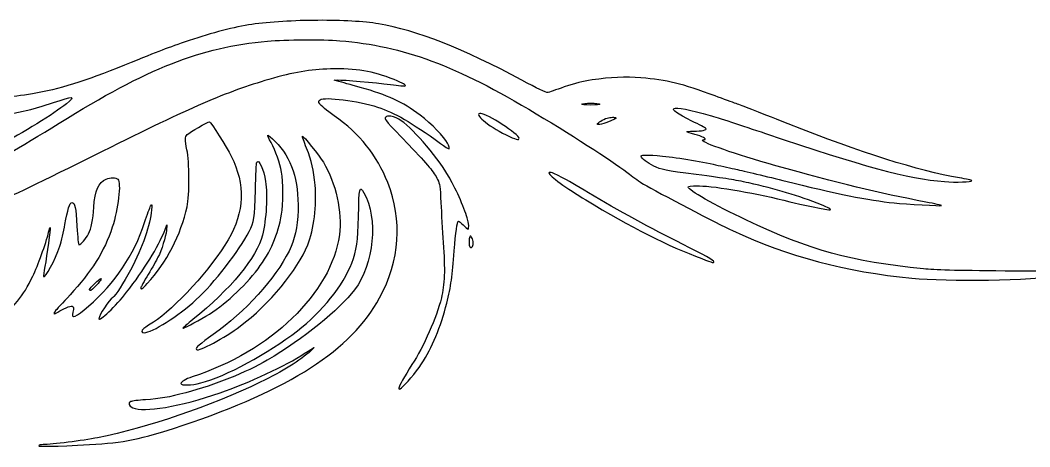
# Model space of a CAD drawing. Extents: x 61 to 2916, y 182 to 2969.
# Drawn here: x 636 to 1449, y 277 to 620 of the extents above; entities that cross this region are included whole.
import ezdxf

# ---------------------------------------------------------------- set-up
doc = ezdxf.new("R2010")
doc.units = 0
doc.layers.add('Layer_1', color=7, linetype='CONTINUOUS')

msp = doc.modelspace()

# ---------------------------------------------------------------- linework, layer by layer
at = {"layer": 'Layer_1', "color": 7}
for points in [[(875.574575, 620.278363), (875.575709, 620.278306)], [(892.405677, 571.19269), (888.655656, 572.28253), (891.409523, 572.361617)], [(1112.790292, 542.317311), (1112.790292, 542.317566)], [(752.280848, 451.309847), (754.073824, 455.813914), (753.619712, 451.3139)], [(998.257916, 446.748009), (998.256754, 446.748009)], [(650.857729, 278.347529), (650.849225, 278.347529)]]:
    msp.add_lwpolyline(points, dxfattribs=at)
for points in [[(1095.28973, 553.68918)], [(1006.815851, 545.439173)], [(932.414701, 543.255072)], [(1062.210586, 498.074873)], [(700.980403, 412.68884)]]:
    msp.add_lwpolyline(points, close=True, dxfattribs=at)
for points in [[(875.575709, 620.278306), (856.549054, 620.183062), (836.772746, 619.072586), (822.281566, 616.978003)], [(924.36859, 617.489261), (912.877524, 619.453819), (894.601145, 620.373607), (875.574575, 620.278363)], [(822.281566, 616.978003), (808.502027, 614.986063), (790.11847, 610.274612), (771.996239, 604.091663)], [(1039.781155, 572.140514), (992.595183, 597.520594), (955.179613, 612.221906), (924.36859, 617.489261)], [(667.40494, 537.5774), (738.71181, 582.025011), (780.797558, 598.58889), (835.030454, 603.551208)], [(771.996239, 604.091663), (753.178101, 597.670915), (749.970009, 596.44952), (719.90623, 584.248854)], [(835.030454, 603.551208), (849.421995, 604.868217), (879.362155, 605.047622), (893.302165, 603.899871)], [(893.302165, 603.899871), (944.454641, 599.687857), (986.419973, 584.104911), (1051.406187, 545.191651)], [(719.90623, 584.248854), (687.766065, 571.205786), (666.977361, 564.751051), (645.847902, 561.253626)], [(885.693668, 581.250272), (869.226933, 580.816314), (855.907628, 578.539463), (836.155471, 572.781996)], [(936.847675, 572.654578), (919.561696, 579.56351), (906.290609, 581.79342), (885.693668, 581.250272)], [(836.155471, 572.781996), (801.999301, 562.826689), (773.509832, 550.526131), (701.905039, 514.817987)], [(891.409523, 572.361617), (895.906475, 572.489176), (921.524298, 570.278259), (933.978013, 568.687734)], [(909.579517, 566.363063), (902.195837, 568.419349), (894.468115, 570.592849), (892.405677, 571.19269)], [(945.865307, 567.524704), (946.702635, 568.362004), (944.613183, 569.550603), (936.847675, 572.654578)], [(1060.406215, 562.188268), (1059.456039, 561.975953), (1051.894428, 565.625004), (1039.781155, 572.140514)], [(1096.406329, 572.388008), (1088.153232, 571.201421), (1083.337976, 569.985156), (1073.906258, 566.701492)], [(1135.579243, 574.019861), (1123.16235, 575.009184), (1111.160366, 574.509236), (1096.406329, 572.388008)], [(1195.406641, 559.534011), (1168.614591, 569.457286), (1156.731719, 572.334688), (1135.579243, 574.019861)], [(645.847902, 561.253626), (627.395689, 558.199342), (619.057014, 557.806318), (571.780758, 557.834664)], [(957.859439, 543.978702), (943.186983, 554.9724), (932.21789, 560.057714), (909.579517, 566.363063)], [(933.978013, 568.687734), (940.342974, 567.874812), (945.692364, 567.351762), (945.865307, 567.524704)], [(1073.906258, 566.701492), (1067.30602, 564.404004), (1061.231072, 562.372549), (1060.406215, 562.188268)], [(503.529419, 542.887474), (547.800941, 533.431916), (616.444994, 538.293264), (662.654427, 554.156501)], [(673.217456, 553.28785), (662.716194, 544.949175), (638.695955, 530.078123), (617.808094, 518.985524)], [(662.654427, 554.156501), (678.78673, 559.694594), (681.051307, 559.508811), (673.217456, 553.28785)], [(877.049673, 553.169163), (875.985345, 555.125925), (876.010913, 555.354228), (877.40562, 556.429951)], [(888.674704, 543.618418), (882.89663, 547.723253), (877.680667, 552.008683), (877.049673, 553.169163)], [(877.40562, 556.429951), (880.797823, 559.046932), (908.336407, 555.543668), (923.53078, 550.561791)], [(1095.28973, 552.189194), (1090.421778, 552.189194), (1087.867414, 552.458203), (1088.164712, 552.939187)], [(1088.164712, 552.939187), (1088.419548, 553.351913), (1091.625967, 553.68918), (1095.28973, 553.68918)], [(1095.28973, 553.68918), (1098.953578, 553.68918), (1102.159686, 553.351913), (1102.414748, 552.939187)], [(1102.414748, 552.939187), (1102.712443, 552.458742), (1100.157711, 552.189194), (1095.28973, 552.189194)], [(1212.28168, 553.344996), (1209.600351, 554.304555), (1202.00651, 557.089688), (1195.406641, 559.534011)], [(1254.281821, 536.969452), (1227.020891, 547.760415), (1217.354266, 551.5294), (1212.28168, 553.344996)], [(923.53078, 550.561791), (937.7593, 545.89646), (950.415891, 538.595637), (974.319966, 521.266231)], [(1006.815851, 545.439173), (1000.325938, 545.439173), (1011.792938, 535.680648), (1027.052706, 528.218448)], [(1037.539539, 525.486465), (1037.539539, 528.592396), (1011.598452, 545.439173), (1006.815851, 545.439173)], [(1051.406187, 545.191651), (1084.461633, 525.39842), (1116.517636, 504.616972), (1126.484055, 496.520603)], [(1176.737124, 539.346962), (1164.71249, 545.494732), (1160.603063, 548.293443), (1162.142819, 549.284495)], [(1162.142819, 549.284495), (1164.069279, 550.524317), (1175.626364, 548.393167), (1191.281623, 543.909877)], [(523.404486, 475.352111), (571.284099, 483.83028), (603.540937, 497.769212), (667.40494, 537.5774)], [(770.462606, 528.490858), (772.065887, 530.197349), (786.856207, 538.68918), (788.225346, 538.68918)], [(788.225346, 538.68918), (789.168435, 538.68918), (802.326448, 518.029452), (805.853326, 511.010847)], [(931.814462, 489.820358), (922.943156, 511.989087), (909.369894, 528.916198), (888.674704, 543.618418)], [(929.814614, 542.074438), (929.256754, 540.620544), (930.633319, 539.024463), (948.655486, 520.226196)], [(932.414701, 543.255072), (931.074164, 543.211701), (930.104485, 542.82976), (929.814614, 542.074438)], [(940.789234, 540.814661), (937.915093, 542.459101), (934.64906, 543.327072), (932.414701, 543.255072)], [(980.785445, 494.99709), (969.990797, 512.799061), (950.270615, 535.389359), (940.789234, 540.814661)], [(979.94789, 521.439116), (977.447157, 526.48962), (967.075751, 537.072917), (957.859439, 543.978702)], [(1111.414776, 539.493088), (1106.164769, 536.999414), (1100.520178, 535.65593), (1100.548525, 536.90176)], [(1100.548525, 536.90176), (1100.562698, 537.904945), (1105.212949, 540.704931), (1108.498313, 541.688868)], [(1108.498313, 541.688868), (1109.701397, 542.048784), (1111.404741, 542.287604), (1112.790292, 542.317311)], [(1114.03978, 542.274763), (1116.659312, 541.986847), (1116.653785, 541.981065), (1111.414776, 539.493088)], [(1112.790292, 542.317566), (1113.252143, 542.32607), (1113.6789, 542.31819), (1114.03978, 542.274763)], [(1187.840692, 533.383529), (1187.463967, 533.734147), (1182.467378, 536.416978), (1176.737124, 539.346962)], [(1191.281623, 543.909877), (1196.850245, 542.315157), (1216.931562, 535.745958), (1235.906768, 529.312681)], [(1392.094763, 493.627555), (1358.677275, 499.354124), (1313.079616, 513.694103), (1254.281821, 536.969452)], [(770.178432, 516.189109), (768.375592, 524.265579), (768.423072, 526.320136), (770.462606, 528.490858)], [(1179.117496, 528.578789), (1170.877127, 530.558285), (1170.606673, 531.138851), (1177.919288, 531.167197)], [(1177.919288, 531.167197), (1184.529958, 531.189875), (1189.099789, 532.211342), (1187.840692, 533.383529)], [(1186.594096, 524.465564), (1189.516654, 524.521123), (1184.484065, 527.289617), (1179.117496, 528.578789)], [(1235.906768, 529.312681), (1313.607996, 502.968309), (1350.499268, 493.066095), (1379.939395, 490.650941)], [(837.864683, 522.038221), (836.213213, 525.049191), (835.03275, 527.681905), (835.239651, 527.888834)], [(835.239651, 527.888834), (835.446581, 528.096048), (838.133975, 525.801508), (841.211843, 522.789716)], [(846.347614, 498.189053), (845.044523, 505.551217), (841.60586, 515.216653), (837.864683, 522.038221)], [(841.211843, 522.789716), (854.228889, 510.051912), (860.361296, 491.570049), (859.576635, 467.438946)], [(866.445315, 517.626109), (864.434411, 522.747791), (862.92337, 527.072454), (863.085002, 527.234086)], [(863.085002, 527.234086), (863.647652, 527.796425), (876.676632, 511.550792), (879.960041, 506.192983)], [(948.655486, 520.226196), (964.834305, 503.350902), (968.750069, 498.656487), (971.915839, 492.336965)], [(974.319966, 521.266231), (977.710185, 518.80833), (980.822551, 516.914582), (981.237005, 517.056258)], [(981.237005, 517.056258), (981.653416, 517.199125), (981.076847, 519.15807), (979.94789, 521.439116)], [(1027.052706, 528.218448), (1035.010176, 524.326977), (1037.539539, 523.668317), (1037.539539, 525.486465)], [(1185.281595, 523.84004), (1185.281595, 524.170278), (1185.872081, 524.437217), (1186.594096, 524.465564)], [(1244.156804, 503.447875), (1210.88017, 512.832566), (1185.281595, 521.699621), (1185.281595, 523.84004)], [(701.905039, 514.817987), (647.336436, 487.604991), (632.643882, 480.61255), (608.052205, 470.153241)], [(770.258936, 470.438946), (772.282029, 479.662629), (772.2335, 506.981556), (770.178432, 516.189109)], [(873.328678, 487.762286), (872.233311, 500.033761), (870.64375, 506.933764), (866.445315, 517.626109)], [(1135.781439, 510.890743), (1135.781439, 512.104542), (1138.772169, 512.26076), (1148.658906, 511.563123)], [(805.853326, 511.010847), (817.24413, 488.34271), (816.421031, 466.288133), (803.348455, 443.865165)], [(825.22595, 484.015184), (825.545416, 495.813867), (826.059566, 505.877543), (826.368543, 506.377576)], [(826.368543, 506.377576), (828.040989, 509.083792), (831.958, 500.467463), (833.500874, 490.68901)], [(879.960041, 506.192983), (890.140674, 489.580745), (895.317632, 466.114057), (892.858003, 447.727977)], [(1145.906485, 503.075799), (1140.977247, 505.479841), (1135.781439, 509.490168), (1135.781439, 510.890743)], [(1148.658906, 511.563123), (1159.282029, 510.813329), (1180.263122, 507.564616), (1193.906626, 504.556736)], [(1193.906626, 504.556736), (1198.444001, 503.556159), (1206.11846, 501.889949), (1210.960334, 500.8536)], [(846.347614, 464.438946), (847.610452, 471.821521), (847.606484, 491.078038), (846.347614, 498.189053)], [(1062.210586, 498.074873), (1061.756815, 498.05503), (1061.539624, 497.859439), (1061.539624, 497.502102)], [(1061.539624, 497.502102), (1061.539624, 495.579923), (1076.110741, 484.950138), (1091.164712, 475.889732)], [(1093.414719, 481.668572), (1074.015846, 493.235267), (1064.660465, 498.184971), (1062.210586, 498.074873)], [(1126.484055, 496.520603), (1129.741073, 493.874453), (1134.769013, 490.347576), (1137.656449, 488.682188)], [(1180.031588, 496.309648), (1155.553466, 499.504049), (1151.63501, 500.281651), (1145.906485, 503.075799)], [(1222.46237, 489.54792), (1210.270265, 492.232338), (1205.686317, 492.961638), (1180.031588, 496.309648)], [(1210.960334, 500.8536), (1215.802491, 499.817562), (1233.352263, 495.610707), (1249.960447, 491.504965)], [(1365.104882, 474.16853), (1326.581076, 481.480436), (1294.571136, 489.229531), (1244.156804, 503.447875)], [(695.172253, 469.996939), (695.960598, 483.49443), (698.790065, 489.97085), (705.070243, 492.658131)], [(705.070243, 492.658131), (708.319324, 494.046828), (713.141071, 493.972589), (714.603498, 492.510162)], [(714.603498, 492.510162), (717.351384, 489.762021), (714.851814, 468.445589), (710.081487, 453.939272)], [(833.500874, 490.68901), (835.229191, 479.733353), (834.055417, 460.261119), (830.899313, 447.563879)], [(867.354984, 439.674241), (872.338307, 452.094791), (874.766954, 471.644667), (873.328678, 487.762286)], [(925.253371, 397.196574), (941.552125, 427.218032), (943.855537, 459.731917), (931.814462, 489.820358)], [(971.915839, 492.336965), (973.773076, 488.629775), (973.95336, 487.359878), (974.590648, 473.586915)], [(995.841203, 461.490197), (993.507432, 469.4238), (985.538197, 487.159865), (980.785445, 494.99709)], [(1137.656449, 488.682188), (1149.470723, 481.869407), (1198.452987, 456.271144), (1209.28168, 451.250914)], [(1280.90691, 471.956535), (1262.552181, 479.233661), (1244.151985, 484.772661), (1222.46237, 489.54792)], [(1249.960447, 491.504965), (1293.820519, 480.662412), (1318.434023, 475.712112), (1339.407094, 473.516616)], [(1379.939395, 490.650941), (1389.320118, 489.881077), (1402.032296, 490.308883), (1402.032296, 491.395094)], [(1402.032296, 491.395094), (1402.032296, 491.685363), (1397.560487, 492.690645), (1392.094763, 493.627555)], [(820.1488, 450.407151), (824.240341, 458.490735), (824.599208, 460.868557), (825.22595, 484.015184)], [(912.558767, 481.501498), (924.242363, 461.187512), (920.704232, 424.326486), (905.090983, 403.707804)], [(908.257944, 462.563936), (908.737284, 486.382121), (909.024208, 487.647), (912.558767, 481.501498)], [(1169.164967, 440.2719), (1143.861168, 452.911682), (1117.29728, 467.42894), (1093.414719, 481.668572)], [(1173.656563, 486.190527), (1173.656563, 487.135317), (1175.103087, 487.295957), (1182.656591, 487.193881)], [(1220.531715, 459.62403), (1194.7437, 471.861801), (1173.656563, 483.813102), (1173.656563, 486.190527)], [(1182.656591, 487.193881), (1195.756069, 487.018132), (1230.577788, 480.92303), (1255.406839, 474.459961)], [(671.917795, 456.250763), (674.039817, 467.964151), (675.913779, 473.815814), (677.544273, 473.815814)], [(677.544273, 473.815814), (679.900721, 473.815814), (680.814642, 469.538915), (681.616566, 454.752251)], [(740.931203, 471.017953), (742.065915, 472.985515), (742.095396, 472.858466), (741.700245, 467.723489)], [(974.590648, 473.586915), (974.966466, 465.461378), (975.823722, 451.05144), (976.496414, 441.563822)], [(1091.164712, 475.889732), (1127.612729, 453.952907), (1157.818639, 438.697249), (1184.540021, 428.728903)], [(1255.406839, 474.459961), (1262.935965, 472.500137), (1287.602563, 467.510606), (1287.965994, 467.874037)], [(1287.965994, 467.874037), (1288.644298, 468.552342), (1286.795026, 469.622226), (1280.90691, 471.956535)], [(1339.407094, 473.516616), (1349.181805, 472.493305), (1377.256791, 470.914856), (1377.705517, 471.363299)], [(1377.705517, 471.363299), (1377.896573, 471.554638), (1372.226385, 472.816938), (1365.104882, 474.16853)], [(691.006246, 448.640849), (693.249024, 453.036832), (694.580405, 459.863899), (695.172253, 469.996939)], [(741.700245, 467.723489), (740.802226, 456.053244), (734.529561, 438.265276), (724.674317, 419.439173)], [(736.06498, 457.790377), (738.092041, 463.940189), (740.282067, 469.892283), (740.931203, 471.017953)], [(738.22269, 408.642881), (753.744692, 425.626374), (765.331456, 447.974876), (770.258936, 470.438946)], [(827.380741, 420.563794), (837.465592, 433.984778), (843.569085, 448.102832), (846.347614, 464.438946)], [(859.576635, 467.438946), (859.12995, 453.703627), (857.064054, 444.371434), (852.347585, 434.79478)], [(667.763495, 438.810267), (669.007909, 442.6578), (670.87691, 450.506647), (671.917795, 456.250763)], [(690.956441, 390.452789), (712.543186, 409.271154), (727.365708, 431.398864), (736.06498, 457.790377)], [(902.862944, 425.180964), (906.796028, 435.396379), (907.859392, 442.763873), (908.257944, 462.563936)], [(985.370442, 434.887077), (986.474597, 450.26505), (987.569595, 458.059471), (988.72639, 458.774371)], [(988.72639, 458.774371), (989.037125, 458.966277), (990.767369, 457.620185), (992.571655, 455.781628)], [(992.571655, 455.781628), (994.37563, 453.943382), (996.118205, 452.438861), (996.444729, 452.438861)], [(996.444729, 452.438861), (997.429715, 452.438861), (997.115408, 457.158249), (995.841203, 461.490197)], [(1363.032183, 420.465658), (1305.118715, 426.276955), (1271.110684, 435.621848), (1220.531715, 459.62403)], [(646.054435, 414.631485), (650.142545, 423.029688), (656.553032, 440.762919), (658.836714, 449.990031)], [(660.052526, 453.668279), (660.455671, 453.265135), (657.403513, 430.910283), (655.795669, 422.493372)], [(658.836714, 449.990031), (659.370877, 452.148309), (659.91788, 453.804314), (660.052526, 453.668279)], [(710.081487, 453.939272), (703.770128, 434.747527), (693.126907, 417.751505), (676.031106, 399.564106)], [(681.616566, 454.752251), (682.120284, 445.464222), (682.70649, 440.089093), (683.233765, 439.913316)], [(683.233765, 439.913316), (684.33928, 439.54654), (689.086051, 444.877052), (691.006246, 448.640849)], [(721.612777, 401.666144), (735.531498, 419.495044), (747.018879, 438.089925), (752.280848, 451.309847)], [(753.619712, 451.3139), (753.101254, 446.17864), (749.762513, 435.583948), (746.827228, 429.760094)], [(892.858003, 447.727977), (886.647586, 401.308609), (837.435545, 353.932545), (774.288795, 333.582559)], [(830.899313, 447.563879), (826.482071, 429.791445), (805.28356, 404.089093), (774.990457, 379.776573)], [(777.665265, 395.756569), (791.509718, 408.35916), (812.593596, 435.481277), (820.1488, 450.407151)], [(1209.28168, 451.250914), (1254.214612, 430.4202), (1300.684323, 418.104419), (1353.589722, 413.003713)], [(803.348455, 443.865165), (790.218335, 421.342984), (759.879395, 387.977398), (743.156378, 377.667193)], [(813.025228, 374.352263), (836.512326, 392.137424), (859.252719, 419.479283), (867.354984, 439.674241)], [(976.496414, 441.563822), (978.031947, 419.905927), (977.617435, 407.720881), (974.981773, 397.140816)], [(997.464212, 444.565438), (997.180747, 443.051392), (997.164306, 440.82891), (997.427362, 439.625911)], [(997.427362, 439.625911), (997.964812, 437.17932), (998.657432, 436.899568), (1000.043578, 438.569747)], [(998.256754, 446.748009), (997.932526, 446.689615), (997.741357, 446.041669), (997.464212, 444.565438)], [(999.034299, 446.264643), (998.695388, 446.603555), (998.452685, 446.781004), (998.257916, 446.748009)], [(1000.043578, 438.569747), (1001.184555, 439.944299), (1000.555177, 444.744078), (999.034299, 446.264643)], [(1194.290042, 426.134656), (1194.290042, 427.250659), (1186.826538, 431.449605), (1169.164967, 440.2719)], [(654.661892, 414.310688), (656.216105, 412.756475), (664.114444, 427.525507), (667.763495, 438.810267)], [(852.347585, 434.79478), (841.411034, 412.586991), (817.159941, 385.978031), (791.15652, 367.652018)], [(979.361626, 393.024586), (982.656912, 406.165364), (983.95989, 415.236117), (985.370442, 434.887077)], [(746.827228, 429.760094), (745.732768, 427.589372), (742.181427, 421.402908), (738.934614, 416.012472)], [(859.039043, 370.593397), (879.054794, 386.151966), (895.927083, 407.167641), (902.862944, 425.180964)], [(1184.540021, 428.728903), (1193.995294, 425.201799), (1194.290042, 425.123279), (1194.290042, 426.134656)], [(614.530893, 376.311066), (632.070007, 390.689823), (637.77696, 397.626959), (646.054435, 414.631485)], [(655.795669, 422.493372), (654.973874, 418.190905), (654.463466, 414.509142), (654.661892, 414.310688)], [(724.674317, 419.439173), (719.402426, 409.368212), (712.510389, 398.742396), (710.418414, 397.460565)], [(738.934614, 416.012472), (735.688084, 410.62215), (733.031276, 405.812535), (733.031276, 405.324946)], [(785.443614, 382.479189), (799.950242, 391.005518), (816.383415, 405.928472), (827.380741, 420.563794)], [(1353.589722, 413.003713), (1382.96692, 410.171355), (1448.407954, 411.24362), (1475.532537, 415.001805)], [(1428.808217, 418.769373), (1387.292716, 419.122627), (1372.652972, 419.500458), (1363.032183, 420.465658)], [(1483.070564, 417.451003), (1482.445296, 418.076895), (1467.531271, 418.439731), (1428.808217, 418.769373)], [(691.788469, 404.003713), (691.788497, 405.096246), (699.824147, 412.68884), (700.980403, 412.68884)], [(700.980403, 412.68884), (701.858296, 412.68884), (699.962904, 410.083481), (696.248939, 406.186369)], [(733.031276, 405.324946), (733.031276, 403.59694), (734.426804, 404.489517), (738.22269, 408.642881)], [(676.031106, 399.564106), (670.214933, 393.376593), (664.775713, 387.386004), (663.943175, 386.251576)], [(696.248939, 406.186369), (693.02452, 402.803209), (691.788469, 402.198605), (691.788469, 404.003713)], [(699.281169, 380.437557), (699.281169, 377.649419), (713.171175, 390.853354), (721.612777, 401.666144)], [(905.090983, 403.707804), (892.691637, 387.33345), (864.061512, 364.280678), (834.808982, 347.116278)], [(666.316206, 385.712453), (669.838831, 388.221065), (676.509595, 390.99554), (677.81382, 390.495224)], [(678.288426, 385.713955), (676.642626, 379.97463), (680.660975, 381.477649), (690.956441, 390.452789)], [(677.81382, 390.495224), (679.230864, 389.951253), (679.300681, 389.242788), (678.288426, 385.713955)], [(710.418414, 397.460565), (707.450247, 395.642418), (699.281169, 383.156303), (699.281169, 380.437557)], [(735.6285, 369.188627), (742.096898, 369.188627), (762.975235, 382.384086), (777.665265, 395.756569)], [(766.229446, 294.538509), (852.773464, 323.19939), (902.512695, 355.309535), (925.253371, 397.196574)], [(974.981773, 397.140816), (971.074173, 381.455255), (960.737492, 358.016488), (951.324455, 343.493674)], [(958.922661, 344.063525), (967.532613, 357.015912), (974.543309, 373.811921), (979.361626, 393.024586)], [(663.943175, 386.251576), (662.144303, 383.800705), (663.271248, 383.544282), (666.316206, 385.712453)], [(766.911804, 372.853666), (766.635426, 372.13681), (777.057855, 377.550547), (785.443614, 382.479189)], [(743.156378, 377.667193), (739.443803, 375.378181), (735.815842, 372.987773), (735.093827, 372.355674)], [(774.990457, 379.776573), (770.682349, 376.318833), (767.047868, 373.204057), (766.911804, 372.853666)], [(777.817599, 355.60947), (779.596345, 353.830752), (800.903678, 365.173339), (813.025228, 374.352263)], [(735.093827, 372.355674), (733.208527, 370.704459), (733.464241, 369.188627), (735.6285, 369.188627)], [(791.15652, 367.652018), (780.619542, 360.226328), (776.720872, 356.705971), (777.817599, 355.60947)], [(781.283447, 328.750012), (800.803162, 333.73393), (835.960447, 352.654002), (859.039043, 370.593397)], [(864.656789, 352.345818), (873.603781, 358.27311), (874.274886, 358.582087), (870.289078, 354.943014)], [(796.913364, 320.82667), (819.729215, 328.655958), (850.525469, 342.984683), (864.656789, 352.345818)], [(870.289078, 354.943014), (861.145645, 346.594673), (847.18429, 337.87587), (829.217683, 329.290524)], [(834.808982, 347.116278), (817.727382, 337.093562), (792.93246, 327.159912), (769.34785, 320.891102)], [(951.324455, 343.493674), (945.194542, 334.036132), (940.789234, 326.137708), (940.789234, 324.6045)], [(942.851757, 324.913562), (946.334981, 327.588059), (954.202366, 336.96212), (958.922661, 344.063525)], [(774.288795, 333.582559), (769.134542, 331.921764), (765.288766, 329.64409), (765.288766, 328.251991)], [(829.217683, 329.290524), (788.499854, 309.834333), (738.85034, 292.950904), (698.247031, 284.754783)], [(765.288766, 328.251991), (765.288766, 326.620364), (774.003203, 326.891357), (781.283447, 328.750012)], [(726.663621, 308.844188), (735.07577, 304.724046), (764.723593, 309.78056), (796.913364, 320.82667)], [(769.34785, 320.891102), (755.61083, 317.239783), (748.404826, 316.002145), (736.737388, 315.288067)], [(940.789234, 324.6045), (940.789234, 323.479935), (941.032164, 323.516389), (942.851757, 324.913562)], [(724.908743, 313.752875), (722.482279, 312.45432), (723.159421, 310.560884), (726.663621, 308.844188)], [(736.737388, 315.288067), (731.172394, 314.947625), (725.849848, 314.25665), (724.908743, 313.752875)], [(691.780021, 279.246908), (720.282473, 280.763788), (731.745335, 283.118196), (766.229446, 294.538509)], [(698.247031, 284.754783), (686.583277, 282.400319), (661.219695, 279.188344), (654.289872, 279.188344)], [(650.849225, 278.347529), (650.300209, 277.459148), (663.732248, 277.753895), (691.780021, 279.246908)], [(654.289872, 279.188344), (652.68764, 279.188344), (651.143405, 278.809606), (650.857729, 278.347529)]]:
    msp.add_open_spline(points, degree=3, dxfattribs=at)

doc.saveas('drawing.dxf')
